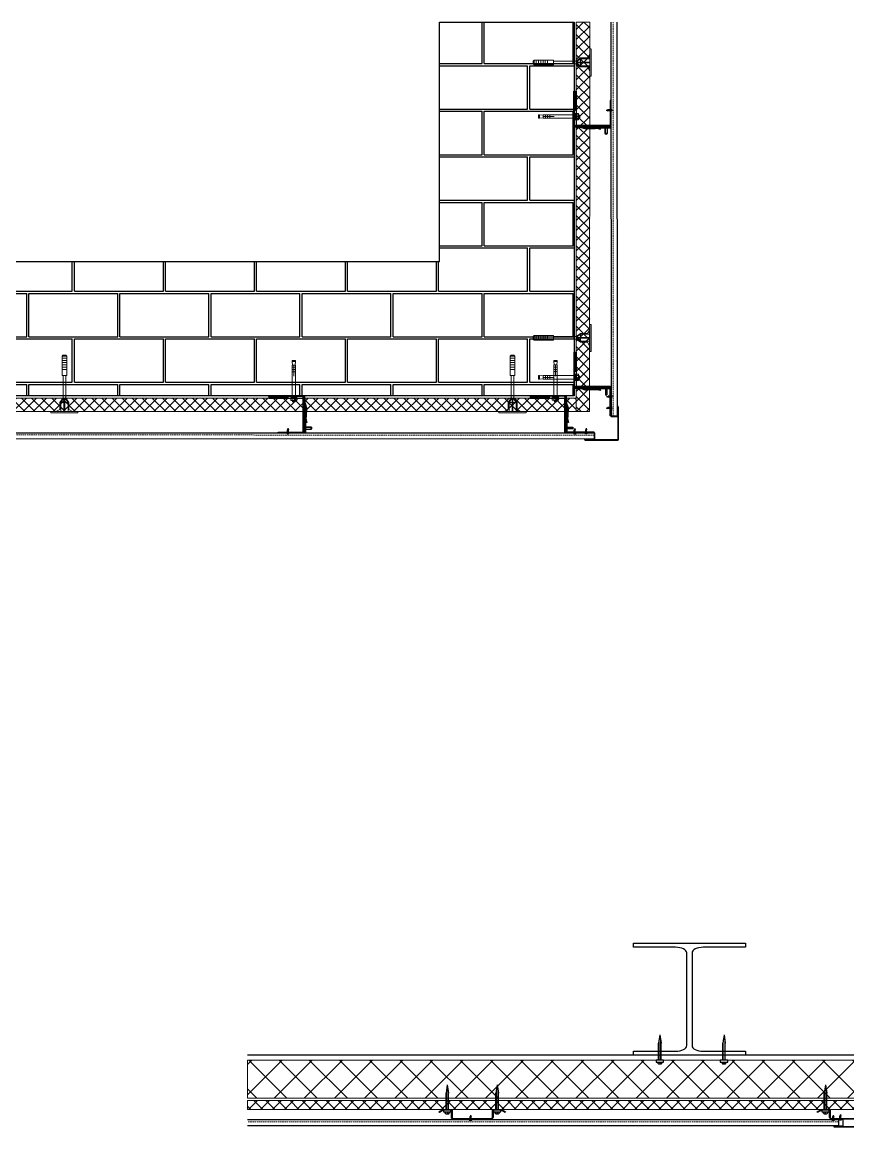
# Model space of a CAD drawing. Header units: millimetres. Extents: x 3616 to 17812, y 1698 to 9799.
# Drawn here: x 6137 to 7980, y 1841 to 4307 of the extents above; entities that cross this region are included whole.
import ezdxf

# ---------------------------------------------------------------- set-up
doc = ezdxf.new("R2010")
doc.units = ezdxf.units.MM
doc.linetypes.add('ACAD_ISO02W100', pattern=[15, 12, -3])
doc.linetypes.add('невидимая2', pattern=[4.7625, 3.175, -1.5875])
for name, color, linetype, lineweight in [('1', 250, 'Continuous', 30), ('2', 5, 'Continuous', 30), ('3', 4, 'Continuous', 15), ('30', 233, 'Continuous', 5), ('4', 233, 'Continuous', 30), ('6', 191, 'Continuous', 30), ('An', 6, 'Continuous', 20), ('brackets 80х80', 250, 'Continuous', 30), ('column', 250, 'Continuous', 30), ('d1', 4, 'Continuous', 5), ('hatch', 6, 'Continuous', 5), ('hidden', 30, 'невидимая2', 5), ('Plofile 2', 250, 'Continuous', 30), ('Siding', 3, 'Continuous', 30)]:
    doc.layers.add(name, color=color, linetype=linetype, lineweight=lineweight)
doc.layers.add('wall2', color=250, linetype='Continuous')
pattern_1 = [(225, (16571.6345, 4096.4228), (0.56126601, -0.56126601), [])]
pattern_2 = [(44.999434, (6744.33596, -5730.7786), (0.56126046, -0.561271556), [])]

# ---------------------------------------------------------------- blocks, each defined once
blk = doc.blocks.new('deco')
at = {"layer": '3'}
for p, q in [((-0.292, 0), (-0.292, 1.201)), ((0.293, 0), (0.293, 1.201))]:
    blk.add_line(p, q, dxfattribs=at)
at = {"layer": '4'}
for p, q in [((0, 1.485), (-0.5, 1)), ((0, 1.485), (0.5, 1)), ((-0.5, 0), (-0.5, 1)), ((0.5, 0), (0.5, 1)), ((0.5, 0), (-0.5, 0)), ((1.519, 0), (-1.519, 0)), ((-1.519, 0), (-1.519, -0.111)), ((-1.519, -0.111), (1.519, -0.111)), ((-0.084, -0.233), (-0.455, -0.233)), ((0.084, -0.166), (-0.084, -0.166)), ((-0.084, -0.166), (-0.084, -0.233)), ((0.084, -0.233), (0.084, -0.166)), ((0.455, -0.233), (0.084, -0.233)), ((1.519, -0.111), (1.519, 0))]:
    blk.add_line(p, q, dxfattribs=at)
for major_axis, start_param, end_param in [((-1.519, 0), 0.791077, 1.266344), ((1.519, 0), -1.266344, -0.791077)]:
    blk.add_ellipse((0, 0.245), major_axis=major_axis, ratio=0.329918, start_param=start_param, end_param=end_param, dxfattribs=at)
blk = doc.blocks.new('i')
at = {"layer": '2'}
for p, q in [((0, 1), (1, 1)), ((0, 0.9639), (0, 1)), ((1, 1), (1, 0.9639)), ((0.3761, 0.9639), (0, 0.9639)), ((0.4761, 0.0861), (0.4761, 0.9139)), ((0.5239, 0.9139), (0.5239, 0.0861)), ((1, 0.9639), (0.6239, 0.9639)), ((0, 0.0361), (0.3761, 0.0361)), ((0, 0), (0, 0.0361)), ((1, 0), (0, 0)), ((0.6239, 0.0361), (1, 0.0361)), ((1, 0.0361), (1, 0))]:
    blk.add_line(p, q, dxfattribs=at)
for centre, major_axis, start_param, end_param in [((0.3761, 0.9139), (-0.1, 0), 3.141593, 4.712389), ((0.6239, 0.9139), (0.1, 0), 1.570796, 3.141593), ((0.3761, 0.0861), (0.1, 0), 4.712389, 6.283185), ((0.6239, 0.0861), (-0.1, 0), 0, 1.570796)]:
    blk.add_ellipse(centre, major_axis=major_axis, ratio=0.5, start_param=start_param, end_param=end_param, dxfattribs=at)
blk = doc.blocks.new('8х70')
at = {"layer": 'An'}
for p, q in [((-4, 3), (-4, 9)), ((-4, 2.6), (-4, 3)), ((-4, 1), (-4, 1.6)), ((-3, 11), (-2, 12)), ((-2, 12), (2, 12)), ((3, 11), (2, 12)), ((4, 3), (4, 9)), ((4, 2.4), (4, 3)), ((4, 1), (4, 1.4)), ((0, -70), (0, -45)), ((-4, -55), (4, -55)), ((-4, -60), (4, -60)), ((-4, -65), (4, -65)), ((-4, -78), (-3, -70)), ((4, -78), (3, -70))]:
    blk.add_line(p, q, dxfattribs=at)
at = {"layer": 'An', "lineweight": 5}
for p, q in [((-2, 12), (-2, 9)), ((2, 12), (2, 9))]:
    blk.add_line(p, q, dxfattribs=at)
at = {"layer": 'An'}
for points in [[(-7.6, 0), (7.6, 0), (7.6, 1), (-7.6, 1)], [(-7, 3), (7, 3), (7, 9), (-7, 9)], [(-4, 0), (4, 0), (4, -70), (-4, -70)], [(-3, 9), (3, 9), (3, 11), (-3, 11)], [(-4, -80), (4, -80), (4, -78), (-4, -78)]]:
    blk.add_lwpolyline(points, close=True, dxfattribs=at)
for points in [[(-7, 3), (0, 2), (0, 1), (-7, 2), (-7, 3)], [(0, 3), (7, 2), (7, 1), (0, 2), (0, 3)]]:
    blk.add_lwpolyline(points, dxfattribs=at)
blk = doc.blocks.new('AN1')
at = {"color": 0, "linetype": 'ACAD_ISO02W100', "lineweight": 13, "ltscale": 5}
for p, q in [((-276.1, 96.7), (-266, 96.7)), ((-276.1, 92.2), (-266, 92.2)), ((-276.1, 87.2), (-266, 87.2)), ((-276.1, 82.2), (-266, 82.2)), ((-276.1, 77.1), (-266, 77.1)), ((-276.1, 72.1), (-266, 72.1)), ((-276.1, 67.1), (-266, 67.1)), ((-274.2, 8.3), (-268.2, 8.3)), ((-270.2, 3.2), (-270.2, -27)), ((-281, -6.8), (-261.1, -6.8))]:
    blk.add_line(p, q, dxfattribs=at)
blk.add_lwpolyline([(-276.1, 53.7), (-266, 53.7), (-266, 96.7), (-267.9, 98.9), (-274.5, 98.9), (-276.1, 96.7)], close=True, dxfattribs=at)
for points in [[(-274.2, 53.7), (-274.2, 3.2), (-281, -6.8), (-281, -22.2), (-290.1, -27)], [(-253, -27), (-261.1, -22.2), (-261.1, -6.8), (-268.2, 3.2), (-268.2, 53.7)], [(-278.9, -27), (-278.9, -6.8), (-272.2, 3.2), (-272.2, -27)], [(-270.2, 3.2), (-263.1, -6.8), (-263.1, -27)], [(-301.4, -30), (-241, -30), (-241, -27), (-301.4, -27), (-301.4, -30)]]:
    blk.add_lwpolyline(points, dxfattribs=at)
blk = doc.blocks.new('a4')
at = {"layer": '2'}
for p, q in [((-1.1, 0), (-0.5, 0.1)), ((-1.1, 0), (1.1, 0)), ((-0.5, 1), (0, 1.13)), ((-0.5, 0.1), (-0.5, 1)), ((-0.5, 1), (0.5, 1)), ((0.5, 0.1), (-0.5, 0.1)), ((0, 1.13), (0.5, 1)), ((0.5, 1), (0.5, 0.1)), ((1.1, 0), (0.5, 0.1))]:
    blk.add_line(p, q, dxfattribs=at)
at = {"layer": '3'}
for p, q in [((-0.3, 0.1), (-0.3, 1.05)), ((0.3, 0.1), (0.3, 1.05))]:
    blk.add_line(p, q, dxfattribs=at)
blk = doc.blocks.new('R3')
at = {"layer": 'hatch'}
h = blk.add_hatch(dxfattribs=at)
h.set_pattern_fill('ANSI31', color=256, scale=0.25, angle=-180, style=0)
h.set_pattern_definition([(225, (-4368.9386, 15885.4565), (0.561266008, -0.561266008), [])])
h.paths.add_polyline_path([(9279.7, 705), (9219.7, 705), (9219.7, 661), (9218.5, 661), (9218.5, 705), (9218.5, 706.2), (9279.7, 706.2)])
h = blk.add_hatch(dxfattribs=at)
h.set_pattern_fill('ANSI31', color=256, scale=0.25, style=0)
h.paths.add_polyline_path([(9220.7, 705), (9220.7, 698.5), (9219.7, 698.5), (9219.7, 705)])
h = blk.add_hatch(dxfattribs=at)
h.set_pattern_fill('ANSI31', color=256, scale=0.25, style=0)
h.paths.add_polyline_path([(9219.7, 685), (9220.7, 685), (9220.7, 693.5), (9219.7, 693.5)])
h = blk.add_hatch(dxfattribs=at)
h.set_pattern_fill('ANSI31', color=256, scale=0.25, style=0)
edge = h.paths.add_edge_path()
edge.add_line((9234.7, 624), (9224.2, 624))
edge.add_line((9224.2, 624), (9219.7, 630.1))
edge.add_line((9219.7, 630.1), (9219.7, 639.7))
edge.add_arc((9217.7, 639.7), 2, 0, 18.1873)
edge.add_line((9219.6, 640.3), (9216.8, 648.2))
edge.add_arc((9218.7, 648.8), 2, -183.8891, -161.8127, ccw=False)
edge.add_line((9216.7, 648.9), (9217.5, 674.8))
edge.add_line((9217.5, 674.8), (9215.7, 683.3))
edge.add_line((9215.7, 683.3), (9216.7, 683.5))
edge.add_line((9216.7, 683.5), (9218.5, 674.9))
edge.add_line((9218.5, 674.9), (9217.7, 648.9))
edge.add_arc((9218.7, 648.8), 1, 176.1109, 198.1873)
edge.add_line((9217.8, 648.5), (9220.6, 640.6))
edge.add_arc((9217.7, 639.7), 3, 0, 18.1873, ccw=False)
edge.add_line((9220.7, 639.7), (9220.7, 630.4))
edge.add_line((9220.7, 630.4), (9224.7, 625))
edge.add_line((9224.7, 625), (9234.7, 625))
edge.add_line((9234.7, 625), (9234.7, 624))
h = blk.add_hatch(dxfattribs=at)
h.set_pattern_fill('ANSI31', color=256, scale=0.25, style=0)
h.set_pattern_definition([(45, (10991.4655, 400.2997), (-0.561266, 0.561266), [])])
h.paths.add_polyline_path([(9254.7, 625), (9264.7, 625), (9264.7, 624), (9254.7, 624)])
h = blk.add_hatch(dxfattribs=at)
h.set_pattern_fill('ANSI31', color=256, scale=0.25, style=0)
h.paths.add_polyline_path([(9292.7, 625), (9300.7, 625), (9300.7, 624), (9292.7, 624)])
at = {"layer": '2'}
blk.add_lwpolyline([(9279.7, 705), (9219.7, 705), (9219.7, 661), (9218.5, 661), (9218.5, 705), (9218.5, 706.2), (9279.7, 706.2)], close=True, dxfattribs=at)
at = {"layer": 'brackets 80х80'}
blk.add_line((9220.7, 705), (9220.7, 630.4), dxfattribs=at)
for points in [[(9220.7, 705), (9220.7, 698.5), (9219.7, 698.5), (9219.7, 705)], [(9219.7, 685), (9220.7, 685), (9220.7, 693.5), (9219.7, 693.5)], [(9254.7, 625), (9264.7, 625), (9264.7, 624), (9264.7, 624), (9264.7, 624), (9264.7, 624), (9264.7, 624), (9254.7, 624)], [(9292.7, 625), (9300.7, 625), (9300.7, 624), (9292.7, 624)]]:
    blk.add_lwpolyline(points, close=True, dxfattribs=at)
for points in [[(9234.7, 624), (9300.7, 624), (9300.7, 629), (9224.7, 629), (9224.7, 705), (9219.7, 705), (9219.7, 626, 0.414214), (9221.7, 624), (9234.7, 624)], [(9300.7, 626.5), (9258.2, 626.5, 0.414214), (9256.7, 625), (9256.7, 625)]]:
    blk.add_lwpolyline(points, format="xyb", dxfattribs=at)
blk.add_lwpolyline([(9234.7, 624), (9224.2, 624), (9219.7, 630.1), (9219.7, 639.7, 0.079524), (9219.6, 640.3), (9216.8, 648.2, -0.096626), (9216.7, 648.9), (9217.5, 674.8), (9215.7, 683.3), (9216.7, 683.5), (9218.5, 674.9), (9217.7, 648.9, 0.096626), (9217.8, 648.5), (9220.6, 640.6, -0.079524), (9220.7, 639.7), (9220.7, 630.4), (9224.7, 625), (9234.7, 625)], format="xyb", close=True, dxfattribs=at)
for points in [[(9217.5, 672.2), (9216.6, 671), (9215.7, 650), (9216.7, 648.9)], [(9234.7, 625), (9300.7, 625)]]:
    blk.add_lwpolyline(points, dxfattribs=at)
at = {"layer": '1', "xscale": -2, "yscale": 7, "zscale": 2, "rotation": 180}
blk.add_blockref('deco', (9257.8, 706.5), dxfattribs=at)
at = {"layer": 'd1', "xscale": 6.299999999999272, "yscale": 16, "zscale": 6.299999999999272, "rotation": 90}
blk.add_blockref('a4', (9222.3, 696), dxfattribs=at)

msp = doc.modelspace()

# ---------------------------------------------------------------- hatches: boundary and pattern name
h = msp.add_hatch()
h.set_pattern_fill('AR-B816C', color=253, scale=0.5, style=0)
h.set_pattern_definition([(0, (-15488.86, -6763.81), (101.6, 101.6), [198.4375, -4.7625]), (0, (-15590.46, -6759.04), (101.6, 101.6), [198.4375, -4.7625]), (90, (-15488.86, -6763.81), (-101.6, 101.6), [-106.3625, 96.8375]), (90, (-15493.63, -6763.81), (-101.6, 101.6), [-106.3625, 96.8375])])
h.paths.add_polyline_path([(7368.5, 4306.6), (7368.5, 3472.4), (4081.7, 3472.4), (4081.7, 3772.4), (7068.5, 3772.4), (7068.5, 4306.6)])
at = {"layer": '30', "lineweight": 5}
h = msp.add_hatch(dxfattribs=at)
h.set_pattern_fill('ANSI37', color=256, scale=5, style=0)
h.set_pattern_definition([(45, (1912.21, 3633.438), (-11.22532, 11.22532), []), (135, (1912.21, 3633.438), (-11.22532, -11.22532), [])])
h.paths.add_polyline_path([(7373.5, 4306.6), (7403.5, 4306.6), (7403.4, 3437.4), (7373.4, 3437.4)])
h = msp.add_hatch(dxfattribs=at)
h.set_pattern_fill('ANSI37', color=256, scale=5, style=0)
h.set_pattern_definition([(225, (7207.41, 8928.64), (-11.22532, 11.22532), []), (135, (7207.41, 8928.64), (11.22532, 11.22532), [])])
h.paths.add_polyline_path([(4128, 3467.4), (4128, 3437.4), (7373.4, 3437.4), (7373.4, 3467.4)])
at = {"layer": '30'}
h = msp.add_hatch(dxfattribs=at)
h.set_pattern_fill('ANSI37', color=256, scale=15, style=0)
h.set_pattern_definition([(45, (-6723.113, -10911.51), (-33.67596, 33.67596), []), (135, (-6723.113, -10911.51), (-33.67596, -33.67596), [])])
h.paths.add_polyline_path([(9218.8, 1989.7), (6639.7, 1989.7), (6639.7, 1904.7), (9218.8, 1904.7)])
h = msp.add_hatch(dxfattribs=at)
h.set_pattern_fill('ANSI37', color=24, scale=6, style=0)
h.set_pattern_definition([(45, (-27705.025, -8894.072), (-13.470384, 13.470384), []), (135, (-27705.025, -8894.072), (-13.470384, -13.470384), [])])
h.paths.add_polyline_path([(6639.7, 1879.7), (6639.7, 1899.7), (9218.8, 1899.7), (9218.8, 1879.7)])
at = {"layer": 'hatch'}
h = msp.add_hatch(dxfattribs=at)
h.set_pattern_fill('ANSI31', color=256, scale=0.25, angle=180, style=0)
h.set_pattern_definition(pattern_2)
h.paths.add_polyline_path([(7369.5, 3562), (7369.5, 3570), (7368.5, 3570), (7368.5, 3562)])
h = msp.add_hatch(dxfattribs=at)
h.set_pattern_fill('ANSI31', color=256, scale=0.25, angle=180, style=0)
h.set_pattern_definition([(44.999434, (7144.7443, 5260.6829), (0.56126046, -0.56127156), [])])
h.paths.add_polyline_path([(7369.5, 3524), (7369.5, 3534), (7368.5, 3534), (7368.5, 3524)])
h = msp.add_hatch(dxfattribs=at)
h.set_pattern_fill('ANSI31', color=256, scale=0.25, angle=180, style=0)
h.set_pattern_definition(pattern_2)
edge = h.paths.add_edge_path()
edge.add_line((7368.5, 3504), (7368.5, 3493.5))
edge.add_line((7368.5, 3493.5), (7374.5, 3489))
edge.add_line((7374.5, 3489), (7384.1, 3489))
edge.add_arc((7384.1, 3487), 2, 71.8122, 89.9994, ccw=False)
edge.add_line((7384.8, 3488.9), (7392.6, 3486))
edge.add_arc((7393.2, 3487.9), 2, 251.8122, 273.8886)
edge.add_line((7393.4, 3485.9), (7419.3, 3486.7))
edge.add_line((7419.3, 3486.7), (7427.8, 3484.9))
edge.add_line((7427.8, 3484.9), (7428, 3485.9))
edge.add_line((7428, 3485.9), (7419.3, 3487.8))
edge.add_line((7419.3, 3487.8), (7393.3, 3486.9))
edge.add_arc((7393.2, 3487.9), 1, 251.8122, 273.8886, ccw=False)
edge.add_line((7392.9, 3487), (7385.1, 3489.8))
edge.add_arc((7384.1, 3487), 3, 71.8122, 89.9994)
edge.add_line((7384.1, 3490), (7374.9, 3490))
edge.add_line((7374.9, 3490), (7369.5, 3494))
edge.add_line((7369.5, 3494), (7369.5, 3504))
edge.add_line((7369.5, 3504), (7368.5, 3504))
h = msp.add_hatch(dxfattribs=at)
h.set_pattern_fill('ANSI31', color=256, scale=0.25, style=0)
h.set_pattern_definition([(224.9994336, (22629.7493, -10099.8743), (-0.56126046, 0.561271556), [])])
h.paths.add_polyline_path([(7449.5, 3427.8), (7449.5, 3487.8), (7405.5, 3487.8), (7405.5, 3489), (7449.5, 3489), (7450.7, 3489), (7450.7, 3427.8)])
h = msp.add_hatch(dxfattribs=at)
h.set_pattern_fill('ANSI31', color=256, scale=0.25, angle=180, style=0)
h.set_pattern_definition(pattern_2)
h.paths.add_polyline_path([(7429.5, 3489), (7429.5, 3490), (7438, 3490), (7438, 3489)])
h = msp.add_hatch(dxfattribs=at)
h.set_pattern_fill('ANSI31', color=256, scale=0.25, angle=180, style=0)
h.set_pattern_definition(pattern_2)
h.paths.add_polyline_path([(7449.5, 3490), (7443, 3490), (7443, 3489), (7449.5, 3489)])
h = msp.add_hatch(dxfattribs=at)
h.set_pattern_fill('ANSI31', color=256, scale=0.25, angle=180, style=0)
h.set_pattern_definition(pattern_1)
h.paths.add_polyline_path([(7278.9, 3471.4), (7270.9, 3471.4), (7270.9, 3472.4), (7278.9, 3472.4)])
h = msp.add_hatch(dxfattribs=at)
h.set_pattern_fill('ANSI31', color=256, scale=0.25, angle=180, style=0)
h.set_pattern_definition([(225, (5580.16905, 3696.1231), (0.561266, -0.561266), [])])
h.paths.add_polyline_path([(7316.9, 3471.4), (7306.9, 3471.4), (7306.9, 3472.4), (7316.9, 3472.4)])
h = msp.add_hatch(dxfattribs=at)
h.set_pattern_fill('ANSI31', color=256, scale=0.25, angle=180, style=0)
h.set_pattern_definition(pattern_1)
edge = h.paths.add_edge_path()
edge.add_line((7336.9, 3472.4), (7347.4, 3472.4))
edge.add_line((7347.4, 3472.4), (7351.9, 3466.3))
edge.add_line((7351.9, 3466.3), (7351.9, 3456.7))
edge.add_arc((7353.9, 3456.7), 2, 180, 198.1873)
edge.add_line((7352, 3456.1), (7354.8, 3448.2))
edge.add_arc((7352.9, 3447.6), 2, -3.8891, 18.1873, ccw=False)
edge.add_line((7354.9, 3447.5), (7354.1, 3421.6))
edge.add_line((7354.1, 3421.6), (7355.9, 3413.1))
edge.add_line((7355.9, 3413.1), (7354.9, 3412.9))
edge.add_line((7354.9, 3412.9), (7353.1, 3421.5))
edge.add_line((7353.1, 3421.5), (7353.9, 3447.5))
edge.add_arc((7352.9, 3447.6), 1, 356.1109, 378.1873)
edge.add_line((7353.9, 3447.9), (7351, 3455.8))
edge.add_arc((7353.9, 3456.7), 3, 180, 198.1873, ccw=False)
edge.add_line((7350.9, 3456.7), (7350.9, 3466))
edge.add_line((7350.9, 3466), (7346.9, 3471.4))
edge.add_line((7346.9, 3471.4), (7336.9, 3471.4))
edge.add_line((7336.9, 3471.4), (7336.9, 3472.4))
h = msp.add_hatch(dxfattribs=at)
h.set_pattern_fill('ANSI31', color=256, scale=0.25, style=0)
h.set_pattern_definition([(45, (20940.5731, -11789.0338), (-0.561266008, 0.561266008), [])])
h.paths.add_polyline_path([(7413.1, 3391.4), (7353.1, 3391.4), (7353.1, 3435.4), (7351.9, 3435.4), (7351.9, 3391.4), (7351.9, 3390.2), (7413.1, 3390.2)])
h = msp.add_hatch(dxfattribs=at)
h.set_pattern_fill('ANSI31', color=256, scale=0.25, angle=180, style=0)
h.set_pattern_definition(pattern_1)
h.paths.add_polyline_path([(7351.9, 3411.4), (7350.9, 3411.4), (7350.9, 3402.9), (7351.9, 3402.9)])
h = msp.add_hatch(dxfattribs=at)
h.set_pattern_fill('ANSI31', color=256, scale=0.25, angle=180, style=0)
h.set_pattern_definition(pattern_1)
h.paths.add_polyline_path([(7350.9, 3391.4), (7350.9, 3397.9), (7351.9, 3397.9), (7351.9, 3391.4)])

# ---------------------------------------------------------------- linework, layer by layer
at = {"color": 253}
msp.add_lwpolyline([(7368.5, 4306.6), (7368.5, 3472.4), (4081.7, 3472.4), (4081.7, 3772.4), (7068.5, 3772.4), (7068.5, 4306.6)], close=True, dxfattribs=at)
at = {"layer": '1'}
msp.add_lwpolyline([(7214.6, 1873.2), (7206, 1878.1, 0.131652), (7205.8, 1878.2), (7188.3, 1878.2, 0.414214), (7187.8, 1877.7), (7187.8, 1861.7, -0.414214), (7184.3, 1858.2), (7098.3, 1858.2, -0.414214), (7094.8, 1861.7), (7094.8, 1877.7, 0.414214), (7094.3, 1878.2), (7076.8, 1878.2, 0.131652), (7076.6, 1878.1), (7068, 1873.2), (7067.2, 1874.5), (7067.2, 1874.5), (7067.2, 1874.5), (7075.8, 1879.4, -0.131652), (7076.8, 1879.7), (7094.3, 1879.7, -0.414214), (7096.3, 1877.7), (7096.3, 1861.7, 0.414214), (7098.3, 1859.7), (7184.3, 1859.7, 0.414214), (7186.3, 1861.7), (7186.3, 1877.7, -0.414214), (7188.3, 1879.7), (7205.8, 1879.7, -0.131652), (7206.8, 1879.4), (7215.4, 1874.5)], format="xyb", close=True, dxfattribs=at)
msp.add_lwpolyline([(8028.4, 1858.2), (7942.4, 1858.2, -0.414214), (7938.9, 1861.7), (7938.9, 1877.7, 0.414214), (7938.4, 1878.2), (7920.9, 1878.2, 0.131652), (7920.6, 1878.1), (7912, 1873.2), (7911.3, 1874.5), (7911.3, 1874.5), (7911.3, 1874.5), (7919.9, 1879.4, -0.131652), (7920.9, 1879.7), (7938.4, 1879.7, -0.414214), (7940.4, 1877.7), (7940.4, 1861.7, 0.414214), (7942.4, 1859.7), (8028.4, 1859.7, 0.414214)], format="xyb", dxfattribs=at)
at = {"layer": '2'}
for points in [[(7449.5, 3427.8), (7449.5, 3487.8), (7405.5, 3487.8), (7405.5, 3489), (7449.5, 3489), (7450.7, 3489), (7450.7, 3427.8)], [(7413.1, 3391.4), (7353.1, 3391.4), (7353.1, 3435.4), (7351.9, 3435.4), (7351.9, 3391.4), (7351.9, 3390.2), (7413.1, 3390.2)]]:
    msp.add_lwpolyline(points, close=True, dxfattribs=at)
at = {"layer": '30'}
for points in [[(7373.5, 4306.6), (7403.5, 4306.6), (7403.4, 3437.4), (7373.4, 3437.4)], [(4128, 3467.4), (4128, 3437.4), (7373.4, 3437.4), (7373.4, 3467.4)], [(9218.8, 1989.7), (6639.7, 1989.7), (6639.7, 1904.7), (9218.8, 1904.7)]]:
    msp.add_lwpolyline(points, close=True, dxfattribs=at)
at = {"layer": '30', "color": 24}
for points in [[(6639.7, 1899.7), (9218.8, 1899.7)], [(6639.7, 1879.7), (6639.7, 1899.7), (9218.8, 1899.7), (9218.8, 1879.7), (6639.7, 1879.7)]]:
    msp.add_lwpolyline(points, dxfattribs=at)
at = {"layer": '6'}
msp.add_lwpolyline([(7450.7, 3467.6), (7450.7, 3427.6, 0.414214), (7452.2, 3426.1), (7464.3, 3426.1, 0.414214), (7465.8, 3427.6), (7465.8, 3447.6, -0.414214), (7466.3, 3448.1, -0.414214), (7466.8, 3447.6), (7466.8, 3374.6, -0.414214), (7466.3, 3374.1), (7393.3, 3374.1, -0.414214), (7392.8, 3374.6, -0.414214), (7393.3, 3375.1), (7413.3, 3375.1, 0.414214), (7414.8, 3376.6), (7414.8, 3388.7, 0.414214), (7413.3, 3390.2), (7373.3, 3390.2), (7373.3, 3389.7), (7413.3, 3389.7, -0.414214), (7414.3, 3388.7), (7414.3, 3376.6, -0.414214), (7413.3, 3375.6), (7393.3, 3375.6, 0.414214), (7392.3, 3374.6), (7392.3, 3374.6, 0.414214), (7393.3, 3373.6), (7466.3, 3373.6, 0.414214), (7467.3, 3374.6), (7467.3, 3447.6, 0.414214), (7466.3, 3448.6), (7466.3, 3448.6, 0.414214), (7465.3, 3447.6), (7465.3, 3427.6, -0.414214), (7464.3, 3426.6), (7452.2, 3426.6, -0.414214), (7451.2, 3427.6), (7451.2, 3467.6)], format="xyb", close=True, dxfattribs=at)
msp.add_lwpolyline([(8022.3, 1841.2), (7949.3, 1841.2, -0.414214), (7948.8, 1841.7, -0.414214), (7949.3, 1842.2), (7967.3, 1842.2, 0.414214), (7968.8, 1843.7), (7968.8, 1856.7, 0.414214), (7967.3, 1858.2), (7940.3, 1858.2), (7940.3, 1857.7), (7967.3, 1857.7, -0.414214), (7968.3, 1856.7), (7968.3, 1843.7, -0.414214), (7967.3, 1842.7), (7949.3, 1842.7, 0.414214), (7948.3, 1841.7), (7948.3, 1841.7, 0.414214), (7949.3, 1840.7), (8022.3, 1840.7, 0.414214)], format="xyb", dxfattribs=at)
at = {"layer": 'brackets 80х80'}
for p, q in [((7449.5, 3490), (7374.9, 3490)), ((7350.9, 3391.4), (7350.9, 3466))]:
    msp.add_line(p, q, dxfattribs=at)
for points in [[(7369.5, 3562), (7369.5, 3570), (7368.5, 3570), (7368.5, 3562)], [(7369.5, 3524), (7369.5, 3534), (7368.5, 3534), (7368.5, 3534), (7368.5, 3534), (7368.5, 3534), (7368.5, 3534), (7368.5, 3524)], [(7429.5, 3489), (7429.5, 3490), (7438, 3490), (7438, 3489)], [(7449.5, 3490), (7443, 3490), (7443, 3489), (7449.5, 3489)], [(7278.9, 3471.4), (7270.9, 3471.4), (7270.9, 3472.4), (7278.9, 3472.4)], [(7316.9, 3471.4), (7306.9, 3471.4), (7306.9, 3472.4), (7306.9, 3472.4), (7306.9, 3472.4), (7306.9, 3472.4), (7306.9, 3472.4), (7316.9, 3472.4)], [(7351.9, 3411.4), (7350.9, 3411.4), (7350.9, 3402.9), (7351.9, 3402.9)], [(7350.9, 3391.4), (7350.9, 3397.9), (7351.9, 3397.9), (7351.9, 3391.4)]]:
    msp.add_lwpolyline(points, close=True, dxfattribs=at)
for points in [[(7368.5, 3504), (7368.5, 3570), (7373.5, 3570), (7373.5, 3494), (7449.5, 3494), (7449.5, 3489), (7370.5, 3489, -0.414214), (7368.5, 3491), (7368.5, 3504)], [(7371, 3570), (7371, 3527.5, -0.414214), (7369.5, 3526), (7369.5, 3526)], [(7336.9, 3472.4), (7270.9, 3472.4), (7270.9, 3467.4), (7346.9, 3467.4), (7346.9, 3391.4), (7351.9, 3391.4), (7351.9, 3470.4, 0.414214), (7349.9, 3472.4), (7336.9, 3472.4)], [(7270.9, 3469.9), (7313.4, 3469.9, 0.414214), (7314.9, 3471.4), (7314.9, 3471.4)]]:
    msp.add_lwpolyline(points, format="xyb", dxfattribs=at)
for points in [[(7369.5, 3504), (7369.5, 3570)], [(7416.6, 3486.7), (7415.4, 3485.8), (7394.5, 3484.9), (7393.4, 3485.9)], [(7336.9, 3471.4), (7270.9, 3471.4)], [(7354.2, 3424.2), (7355.1, 3425.4), (7355.9, 3446.4), (7354.9, 3447.5)]]:
    msp.add_lwpolyline(points, dxfattribs=at)
for points in [[(7368.5, 3504), (7368.5, 3493.5), (7374.5, 3489), (7384.1, 3489, -0.079524), (7384.8, 3488.9), (7392.6, 3486, 0.096626), (7393.4, 3485.9), (7419.3, 3486.7), (7427.8, 3484.9), (7428, 3485.9), (7419.3, 3487.8), (7393.3, 3486.9, -0.096626), (7392.9, 3487), (7385.1, 3489.8, 0.079524), (7384.1, 3490), (7374.9, 3490), (7369.5, 3494), (7369.5, 3504)], [(7336.9, 3472.4), (7347.4, 3472.4), (7351.9, 3466.3), (7351.9, 3456.7, 0.079524), (7352, 3456.1), (7354.8, 3448.2, -0.096626), (7354.9, 3447.5), (7354.1, 3421.6), (7355.9, 3413.1), (7354.9, 3412.9), (7353.1, 3421.5), (7353.9, 3447.5, 0.096626), (7353.9, 3447.9), (7351, 3455.8, -0.079524), (7350.9, 3456.7), (7350.9, 3466), (7346.9, 3471.4), (7336.9, 3471.4)]]:
    msp.add_lwpolyline(points, format="xyb", close=True, dxfattribs=at)
at = {"layer": 'hidden'}
for p, q in [((7451.7, 3427.6), (7451.2, 4306.6)), ((7456.1, 3427.6), (7455.6, 4306.6)), ((7413.1, 3389.2), (5566.2, 3389.7)), ((7413.1, 3384.8), (5566.2, 3385.3)), ((7958.9, 1856.7), (6639.7, 1856.7)), ((7958.9, 1852.3), (6639.7, 1852.3))]:
    msp.add_line(p, q, dxfattribs=at)
at = {"layer": 'Plofile 2'}
msp.add_lwpolyline([(9218.8, 2000.7), (6639.7, 2000.7)], dxfattribs=at)
at = {"layer": 'Siding'}
for points in [[(7450.7, 4306.6), (7451.2, 3427.6), (7465.2, 3427.6), (7464.7, 4306.6)], [(6639.7, 1857.2), (7958.9, 1857.2), (7958.9, 1843.2), (6639.7, 1843.2)]]:
    msp.add_lwpolyline(points, dxfattribs=at)
msp.add_lwpolyline([(7413.1, 3389.7), (7413.1, 3375.7), (5566.2, 3376.2), (5566.2, 3390.2)], close=True, dxfattribs=at)

# ---------------------------------------------------------------- block references
at = {"layer": '1', "xscale": -1.999999999999998, "yscale": 7, "zscale": 2, "rotation": 89.99943356861588}
for p in [(7451.6, 3470.7), (7451.2, 3445.2)]:
    msp.add_blockref('deco', p, dxfattribs=at)
at = {"layer": '1'}
for p, xscale, yscale, zscale in [((7370.1, 3389.2), 2, 7, 2), ((7395.7, 3389.7), 2, 7, 2), ((7560.1, 1989.7), 5.5, 38, 5.5), ((7703.2, 1989.7), 5.5, 38, 5.5), ((7085.6, 1878.2), 5.5, 38, 5.5), ((7197, 1878.2), 5.5, 38, 5.5), ((7929.6, 1878.2), 5.5, 38, 5.5), ((7137.8, 1856.7), 2, 7, 2), ((7947.1, 1856.7), 2, 7, 2), ((7963, 1857.7), 2, 7, 2)]:
    msp.add_blockref('deco', p, dxfattribs=dict(at, xscale=xscale, yscale=yscale, zscale=zscale))
at = {"layer": 'An'}
for p, rotation in [((7369.5, 4095.8), 270), ((6743.3, 3471.1), 180), ((7327.1, 3471.4), 180)]:
    msp.add_blockref('8х70', p, dxfattribs=dict(at, rotation=rotation))
at = {"layer": 'An', "xscale": -1, "rotation": 269.9994335686159}
msp.add_blockref('8х70', (7369.5, 3513.7), dxfattribs=at)
at = {"layer": 'brackets 80х80', "xscale": -1, "rotation": 269.9994335686159}
msp.add_blockref('R3', (6744.3, -5147.9), dxfattribs=at)
at = {"layer": 'brackets 80х80', "rotation": 180}
msp.add_blockref('R3', (15987.8, 4096.1), dxfattribs=at)
at = {"layer": 'column', "xscale": 250, "yscale": 250, "zscale": 250}
msp.add_blockref('i', (7500.9, 2000.7), dxfattribs=at)
at = {"layer": 'd1', "yscale": 16, "zscale": 4}
for p, xscale, rotation in [((7440.5, 3491.6), -3.999999999999996, 179.9994335686159), ((7349.3, 3400.4), 4, 270)]:
    msp.add_blockref('a4', p, dxfattribs=dict(at, xscale=xscale, rotation=rotation))
at = {"layer": 'wall2', "lineweight": 20, "rotation": 90}
for p in [(7376.5, 4487.6), (7376.5, 3873)]:
    msp.add_blockref('AN1', p, dxfattribs=at)
at = {"layer": 'wall2', "lineweight": 20}
for p in [(6502.4, 3464.4), (7502.4, 3464.4)]:
    msp.add_blockref('AN1', p, dxfattribs=at)

doc.saveas('drawing.dxf')
